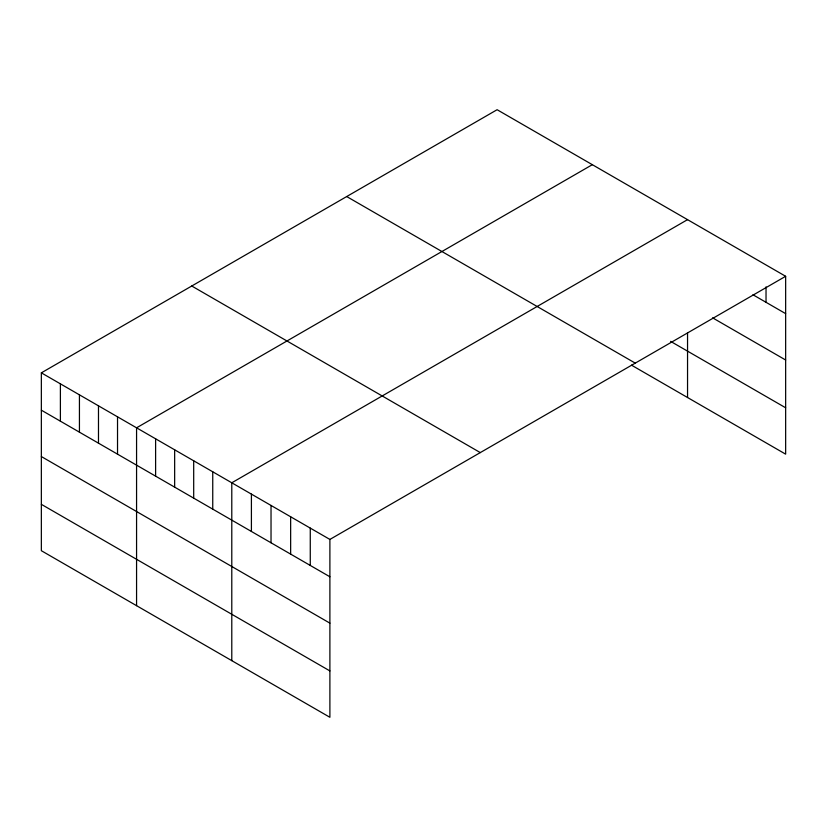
<?xml version="1.0" encoding="UTF-8"?>
<svg xmlns="http://www.w3.org/2000/svg" width="827" height="827" viewBox="0 0 827 827"><rect width="100%" height="100%" fill="white"/><g stroke="black" fill="none" stroke-linecap="round" stroke-linejoin="round"><path stroke-width="1.24" d="M41.35 372.843L329.89 539.431L329.89 717.288L41.35 550.71L41.35 372.843L497.11 109.712L785.65 276.29L785.65 454.157L631.477 365.152M592.328 164.687L136.569 427.817L136.569 605.674M687.547 219.651L231.787 482.792L231.787 660.649M329.89 539.431L785.65 276.29M752.952 294.753L785.65 313.64M712.616 317.847L785.65 360.014M670.614 341.375L785.65 407.783M346.709 196.547L635.25 363.125M191.75 286.008L480.291 452.596M41.35 410.182L329.89 576.77M41.35 456.556L329.89 623.144M41.35 504.336L329.89 670.914M766.029 286.855L766.029 302.31M687.547 332.774L687.547 397.518M310.27 528.102L310.27 565.441M290.649 516.772L290.649 554.111M271.029 505.442L271.029 542.781M251.408 494.112L251.408 531.461M212.746 471.793L212.746 509.132M193.694 460.794L193.694 498.143M174.652 449.805L174.652 487.144M155.61 438.806L155.61 476.156M117.527 416.818L117.527 454.157M98.485 405.83L98.485 443.169M79.433 394.83L79.433 432.17M60.392 383.831L60.392 421.181"/></g></svg>
